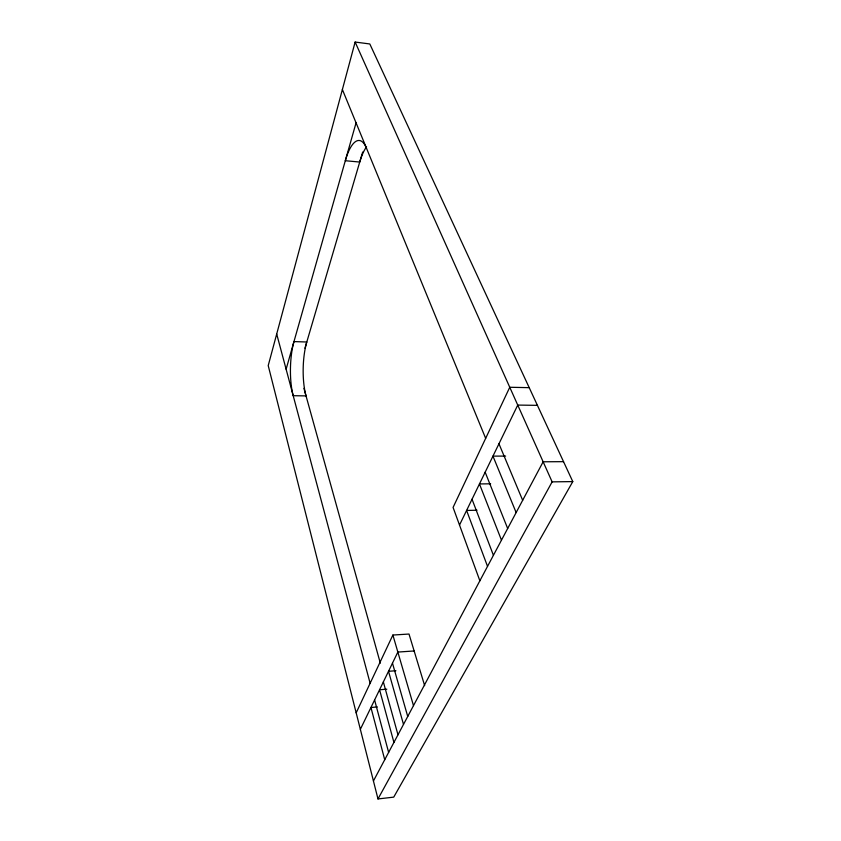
<?xml version="1.0" encoding="UTF-8"?>
<svg xmlns="http://www.w3.org/2000/svg" width="841" height="841" viewBox="0 0 841 841"><rect width="100%" height="100%" fill="white"/><g stroke="black" fill="none" stroke-linecap="round" stroke-linejoin="round"><path stroke-width="1.26" d="M355.133 42.05L268.216 365.593L377.987 798.95L393.735 797.131L572.784 481.599L369.809 43.963L355.133 42.05L552.127 481.861L377.987 798.95M286.119 369.22L356.058 122.839M304.947 348.258L362.671 152.032M356.174 712.842L392.884 635.039L409.01 634.04L424.652 685.625M360.347 729.326L397.856 652.069L414.14 650.966M459.512 525.047L517.741 405.078L537.42 405.351M373.436 780.963L543.139 461.783L563.533 461.667M377.399 706.945L370.944 707.502L384.726 759.728M386.828 689.178L379.564 689.757L393.924 742.435M395.911 670.75L388.521 671.297L403.501 724.416M477.036 510.224L466.597 510.455L487.528 566.371M490.639 483.806L479.454 483.943L501.467 540.143M552.127 481.861L572.784 481.599M505.63 456.085L492.963 456.127L516.143 512.558M529.21 387.659L509.762 387.27L453.078 507.428L479.864 580.795M498.955 443.775L522.66 500.29M342.382 89.524L485.667 438.361M485.162 472.19L507.67 528.495M472.032 499.249L493.415 555.291M392.884 635.039L413.488 705.631M392.474 663.15L407.727 716.458M303.937 388.363L380.321 663.16M383.359 681.935L397.982 734.803M276.7 334.014L370.124 683.27M374.602 699.975L388.626 752.401M366.466 148.163A45.719 14.591 -85.6 0 0 345.304 160.726L359.727 162.05A45.498 15.054 -85.4 0 1 366.56 146.786M306.029 395.901L293.194 395.701A39.17 11.28 -88.7 0 1 293.961 341.583L306.786 342.003A39.012 11.658 -88.7 0 0 306.029 395.901"/></g></svg>
